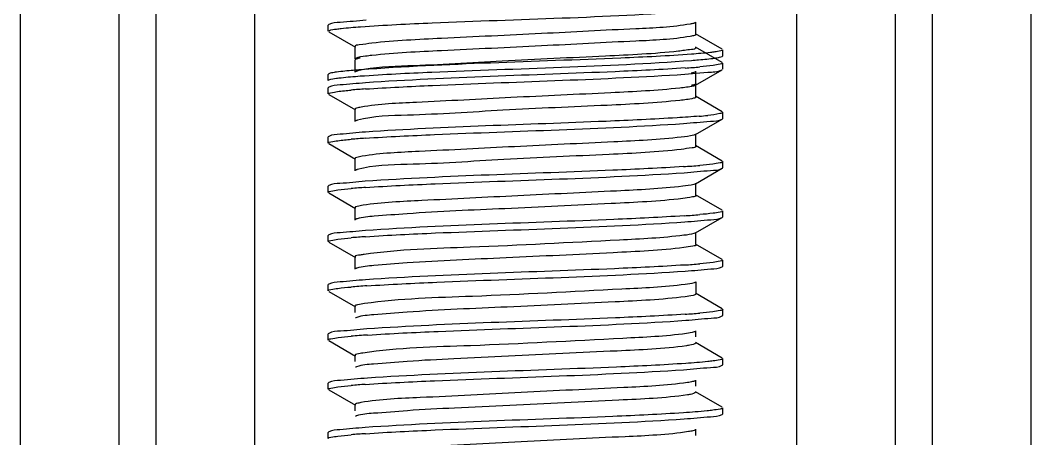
# Model space of a CAD drawing. Extents: x -427546 to -314919, y 698702 to 968782.
# Drawn here: x -415004.5 to -414699.4, y 910768.4 to 910895 of the extents above; entities that cross this region are included whole.
import ezdxf

# ---------------------------------------------------------------- set-up
doc = ezdxf.new("R2010")
doc.units = 0
doc.header["$LTSCALE"] = 1000
doc.header["$MEASUREMENT"] = 0
doc.layers.get('0').update_dxf_attribs({"linetype": 'CONTINUOUS'})

msp = doc.modelspace()

# ---------------------------------------------------------------- linework, layer by layer
at = {"linetype": 'CONTINUOUS'}
for p, q in [((-415004.48, 912764.98), (-415004.48, 909801.84)), ((-414974.72, 912764.98), (-414974.72, 909801.84)), ((-414963.55, 912764.98), (-414963.55, 909801.84)), ((-414933.79, 912764.98), (-414933.79, 909801.84)), ((-414770.08, 912764.98), (-414770.08, 909801.84)), ((-414740.31, 912764.98), (-414740.31, 909801.84)), ((-414729.15, 912764.98), (-414729.15, 909801.84)), ((-414699.38, 912764.98), (-414699.38, 909801.84)), ((-414911.32, 910893.65), (-414911.46, 910893.49)), ((-414911.46, 910891.63), (-414911.46, 910893.49)), ((-414911.46, 910891.63), (-414911.46, 910893.49)), ((-414800.46, 910890.7), (-414800.46, 910894.42)), ((-414911.32, 910891.46), (-414903.25, 910886.79)), ((-414792.54, 910886.21), (-414800.62, 910890.88)), ((-414903.41, 910886.98), (-414903.41, 910883.25)), ((-414792.54, 910882.17), (-414800.62, 910886.85)), ((-414792.54, 910884.02), (-414792.4, 910884.18)), ((-414792.4, 910884.18), (-414792.4, 910886.04)), ((-414792.4, 910884.18), (-414792.4, 910886.04)), ((-414903.41, 910882.94), (-414903.41, 910879.22)), ((-414792.4, 910880.15), (-414792.4, 910882.01)), ((-414792.4, 910880.15), (-414792.4, 910882.01)), ((-414911.32, 910878.77), (-414911.46, 910878.6)), ((-414911.46, 910876.74), (-414911.46, 910878.6)), ((-414911.46, 910876.74), (-414911.46, 910878.6)), ((-414800.62, 910875.31), (-414792.54, 910879.99)), ((-414800.46, 910875.81), (-414800.46, 910879.53)), ((-414792.64, 910879.94), (-414792.54, 910879.99)), ((-414911.32, 910874.73), (-414911.46, 910874.57)), ((-414911.46, 910872.71), (-414911.46, 910874.57)), ((-414911.46, 910872.71), (-414911.46, 910874.57)), ((-414800.62, 910875.31), (-414800.67, 910875.28)), ((-414800.46, 910871.78), (-414800.46, 910875.5)), ((-414911.32, 910872.54), (-414903.25, 910867.87)), ((-414800.46, 910871.78), (-414800.67, 910871.56)), ((-414792.54, 910867.29), (-414800.62, 910871.97)), ((-414903.41, 910868.06), (-414903.41, 910864.34)), ((-414792.4, 910865.27), (-414792.4, 910867.13)), ((-414792.4, 910865.27), (-414792.4, 910867.13)), ((-414800.62, 910860.43), (-414792.54, 910865.1)), ((-414792.54, 910865.1), (-414792.4, 910865.27)), ((-414911.32, 910859.85), (-414911.46, 910859.69)), ((-414911.46, 910857.82), (-414911.46, 910859.69)), ((-414911.46, 910857.82), (-414911.46, 910859.69)), ((-414800.46, 910856.89), (-414800.46, 910860.62)), ((-414911.32, 910857.66), (-414903.25, 910852.99)), ((-414792.54, 910852.41), (-414800.62, 910857.08)), ((-414903.41, 910853.17), (-414903.41, 910849.45)), ((-414800.62, 910845.54), (-414792.54, 910850.22)), ((-414792.54, 910850.22), (-414792.4, 910850.38)), ((-414792.4, 910850.38), (-414792.4, 910852.24)), ((-414792.4, 910850.38), (-414792.4, 910852.24)), ((-414911.32, 910844.97), (-414911.46, 910844.8)), ((-414911.46, 910842.94), (-414911.46, 910844.8)), ((-414911.46, 910842.94), (-414911.46, 910844.8)), ((-414800.46, 910842.01), (-414800.46, 910845.73)), ((-414911.32, 910842.78), (-414903.25, 910838.1)), ((-414792.54, 910837.52), (-414800.62, 910842.2)), ((-414903.41, 910838.29), (-414903.41, 910834.57)), ((-414800.62, 910830.66), (-414792.54, 910835.34)), ((-414792.54, 910835.34), (-414792.4, 910835.5)), ((-414792.4, 910835.5), (-414792.4, 910837.36)), ((-414792.4, 910835.5), (-414792.4, 910837.36)), ((-414911.32, 910830.08), (-414911.46, 910829.92)), ((-414911.46, 910828.06), (-414911.46, 910829.92)), ((-414911.46, 910828.06), (-414911.46, 910829.92)), ((-414800.46, 910827.13), (-414800.46, 910830.85)), ((-414911.32, 910827.9), (-414903.25, 910823.22)), ((-414792.54, 910822.64), (-414800.62, 910827.32)), ((-414903.41, 910823.41), (-414903.41, 910819.69)), ((-414792.54, 910820.45), (-414792.4, 910820.62)), ((-414792.4, 910820.62), (-414792.4, 910822.48)), ((-414792.4, 910820.62), (-414792.4, 910822.48)), ((-414911.32, 910815.2), (-414911.46, 910815.04)), ((-414911.46, 910813.18), (-414911.46, 910815.04)), ((-414911.46, 910813.18), (-414911.46, 910815.04)), ((-414800.46, 910815.94), (-414800.46, 910812.22)), ((-414911.32, 910813.01), (-414903.25, 910808.34)), ((-414792.54, 910807.76), (-414800.62, 910812.43)), ((-414903.41, 910808.52), (-414903.41, 910806.65)), ((-414792.4, 910805.73), (-414792.4, 910807.59)), ((-414792.4, 910805.73), (-414792.4, 910807.59)), ((-414903.17, 910805.03), (-414903.24, 910804.99)), ((-414902.88, 910805.14), (-414903.17, 910805.03)), ((-414792.54, 910805.57), (-414792.4, 910805.73)), ((-414911.32, 910800.32), (-414911.46, 910800.15)), ((-414911.46, 910798.29), (-414911.46, 910800.15)), ((-414911.46, 910798.29), (-414911.46, 910800.15)), ((-414800.46, 910799.22), (-414800.46, 910801.08)), ((-414911.32, 910798.13), (-414903.25, 910793.45)), ((-414792.54, 910792.87), (-414800.62, 910797.55)), ((-414903.41, 910793.64), (-414903.41, 910791.78)), ((-414792.4, 910790.85), (-414792.4, 910792.71)), ((-414792.4, 910790.85), (-414792.4, 910792.71)), ((-414903.18, 910790.15), (-414903.24, 910790.11)), ((-414902.92, 910790.25), (-414903.18, 910790.15)), ((-414792.54, 910790.69), (-414792.4, 910790.85)), ((-414800.46, 910784.35), (-414800.46, 910786.2)), ((-414911.32, 910785.43), (-414911.46, 910785.27)), ((-414911.46, 910783.41), (-414911.46, 910785.27)), ((-414911.46, 910783.41), (-414911.46, 910785.27)), ((-414911.32, 910783.25), (-414903.25, 910778.57)), ((-414792.54, 910777.99), (-414800.62, 910782.67)), ((-414903.41, 910778.76), (-414903.41, 910776.9)), ((-414792.4, 910775.97), (-414792.4, 910777.83)), ((-414792.4, 910775.97), (-414792.4, 910777.83)), ((-414902.95, 910775.35), (-414903.25, 910775.23)), ((-414792.54, 910775.81), (-414792.4, 910775.97)), ((-414800.46, 910769.47), (-414800.46, 910771.32)), ((-414911.32, 910770.55), (-414911.46, 910770.39)), ((-414911.46, 910768.53), (-414911.46, 910770.39)), ((-414911.46, 910768.53), (-414911.46, 910770.39))]:
    msp.add_line(p, q, dxfattribs=at)
for centre, radius, start, end in [((-414820.83, 911136.99), 257.04, 273.8184, 274.8056), ((-414883.21, 910619.97), 254.79, 93.8401, 94.808), ((-414810.16, 910994.72), 129.2, 274.7435, 275.8811), ((-414883.22, 910605.18), 254.69, 93.846, 94.8037), ((-414821.54, 911116.14), 265.98, 273.7257, 274.8047), ((-414883.14, 910589.26), 255.74, 93.8348, 94.8035), ((-414821.26, 911097.8), 262.51, 273.7603, 274.8059), ((-414883.1, 910573.82), 256.29, 93.8289, 94.8034), ((-414821.02, 911079.84), 259.42, 273.7925, 274.8061), ((-414882.66, 910553.45), 261.8, 93.7677, 94.8057), ((-414821.07, 911062.56), 257.04, 273.8662, 274.8539), ((-414882.31, 910534.2), 266.17, 93.7244, 94.8042), ((-414883.23, 910530.81), 254.65, 93.8464, 94.8037), ((-414883.14, 910514.87), 255.7, 93.8351, 94.8035)]:
    msp.add_arc(centre, radius, start, end, dxfattribs=at)
for points, knots in [([(-414901.72, 910893), (-414894.51, 910893.52), (-414861.2, 910895.14), (-414827.83, 910895.8), (-414801.78, 910897.72)], [0, 0, 0, 0, 0.21664, 1, 1, 1, 1]), ([(-414900.03, 910894.98), (-414902.65, 910894.8), (-414906.31, 910894.3), (-414910.3, 910894.23), (-414911.32, 910893.65)], [0, 0, 0, 0, 0.690599, 1, 1, 1, 1]), ([(-414908.97, 910892.31), (-414908.51, 910892.38), (-414906.1, 910892.67), (-414903.67, 910892.86), (-414901.72, 910893)], [0, 0, 0, 0, 0.191577, 1, 1, 1, 1]), ([(-414802.17, 910893.8), (-414807.6, 910892.83), (-414822.66, 910892.24), (-414847.67, 910890.83), (-414874.26, 910889.65), (-414891.35, 910888.78), (-414898.35, 910888.03)], [0, 0, 0, 0, 0.17175, 0.467319, 0.780864, 1, 1, 1, 1]), ([(-414800.62, 910894.23), (-414800.8, 910894.13), (-414801.32, 910893.97), (-414801.84, 910893.86), (-414802.17, 910893.8)], [0, 0, 0, 0, 0.378304, 1, 1, 1, 1]), ([(-414911.46, 910891.63), (-414911.46, 910891.7), (-414910.57, 910892.26), (-414909.76, 910892.2), (-414908.97, 910892.31)], [0, 0, 0, 0, 0.088697, 1, 1, 1, 1]), ([(-414802.17, 910890.08), (-414807.6, 910889.11), (-414822.66, 910888.52), (-414847.67, 910887.11), (-414874.26, 910885.93), (-414891.35, 910885.06), (-414898.35, 910884.31)], [0, 0, 0, 0, 0.17175, 0.467319, 0.780864, 1, 1, 1, 1]), ([(-414800.46, 910890.7), (-414800.46, 910890.52), (-414801.25, 910890.27), (-414801.74, 910890.16), (-414802.17, 910890.08)], [0, 0, 0, 0, 0.286254, 1, 1, 1, 1]), ([(-414898.35, 910888.03), (-414899.62, 910887.9), (-414900.82, 910887.53), (-414903.41, 910887.44), (-414903.41, 910886.98)], [0, 0, 0, 0, 0.733425, 1, 1, 1, 1]), ([(-414800.46, 910886.66), (-414800.45, 910886.18), (-414803.19, 910886.11), (-414804.44, 910885.71), (-414805.77, 910885.57)], [0, 0, 0, 0, 0.266085, 1, 1, 1, 1]), ([(-414898.35, 910884.31), (-414898.97, 910884.25), (-414900.59, 910884.01), (-414902.35, 910883.96), (-414903.25, 910883.44)], [0, 0, 0, 0, 0.373138, 1, 1, 1, 1]), ([(-414805.77, 910885.57), (-414813.1, 910884.81), (-414830.84, 910883.91), (-414858.12, 910882.79), (-414882.92, 910881.11), (-414897.64, 910880.89), (-414902.54, 910879.66)], [0, 0, 0, 0, 0.227857, 0.549507, 0.843778, 1, 1, 1, 1]), ([(-414801.78, 910884.7), (-414808.91, 910884.17), (-414842.22, 910882.54), (-414875.58, 910881.87), (-414901.72, 910879.98)], [0, 0, 0, 0, 0.214363, 1, 1, 1, 1]), ([(-414794.79, 910885.37), (-414795.23, 910885.31), (-414797.56, 910885.02), (-414799.89, 910884.84), (-414801.78, 910884.7)], [0, 0, 0, 0, 0.191294, 1, 1, 1, 1]), ([(-414794.8, 910883.51), (-414794.31, 910883.58), (-414793.55, 910883.71), (-414792.78, 910883.88), (-414792.54, 910884.02)], [0, 0, 0, 0, 0.642865, 1, 1, 1, 1]), ([(-414792.4, 910886.04), (-414792.4, 910885.82), (-414793.57, 910885.62), (-414794.19, 910885.46), (-414794.79, 910885.37)], [0, 0, 0, 0, 0.274675, 1, 1, 1, 1]), ([(-414901.84, 910883.53), (-414902.24, 910883.45), (-414902.69, 910883.35), (-414903.41, 910883.1), (-414903.41, 910882.94)], [0, 0, 0, 0, 0.711183, 1, 1, 1, 1]), ([(-414901.84, 910878.11), (-414894.65, 910878.63), (-414861.31, 910880.26), (-414827.92, 910880.91), (-414801.82, 910882.83)], [0, 0, 0, 0, 0.216028, 1, 1, 1, 1]), ([(-414801.82, 910882.83), (-414801.1, 910882.89), (-414798.75, 910883.07), (-414796.41, 910883.28), (-414794.8, 910883.51)], [0, 0, 0, 0, 0.307523, 1, 1, 1, 1]), ([(-414792.4, 910882.01), (-414792.4, 910881.74), (-414793.82, 910881.56), (-414794.54, 910881.37), (-414795.26, 910881.27)], [0, 0, 0, 0, 0.271575, 1, 1, 1, 1]), ([(-414908.97, 910879.29), (-414909.48, 910879.22), (-414910.27, 910879.08), (-414911.07, 910878.91), (-414911.32, 910878.77)], [0, 0, 0, 0, 0.644494, 1, 1, 1, 1]), ([(-414909, 910877.43), (-414908.54, 910877.49), (-414906.16, 910877.78), (-414903.77, 910877.97), (-414901.84, 910878.11)], [0, 0, 0, 0, 0.191564, 1, 1, 1, 1]), ([(-414901.72, 910879.98), (-414902.46, 910879.92), (-414904.88, 910879.74), (-414907.3, 910879.52), (-414908.97, 910879.29)], [0, 0, 0, 0, 0.307193, 1, 1, 1, 1]), ([(-414902.54, 910879.66), (-414902.68, 910879.62), (-414902.92, 910879.55), (-414903.15, 910879.46), (-414903.24, 910879.41)], [0, 0, 0, 0, 0.587412, 1, 1, 1, 1]), ([(-414900.27, 910874.18), (-414893.53, 910874.64), (-414862.16, 910876.16), (-414830.76, 910876.98), (-414806.17, 910878.51)], [0, 0, 0, 0, 0.215245, 1, 1, 1, 1]), ([(-414803.71, 910880.53), (-414810.76, 910880.05), (-414842.93, 910878.5), (-414875.13, 910877.75), (-414900.21, 910876.05)], [0, 0, 0, 0, 0.219473, 1, 1, 1, 1]), ([(-414806.17, 910878.51), (-414803.08, 910878.7), (-414798.64, 910879.2), (-414793.97, 910879.35), (-414792.64, 910879.94)], [0, 0, 0, 0, 0.681451, 1, 1, 1, 1]), ([(-414800.62, 910879.35), (-414800.77, 910879.26), (-414801.21, 910879.12), (-414801.65, 910879.02), (-414801.92, 910878.97)], [0, 0, 0, 0, 0.385895, 1, 1, 1, 1]), ([(-414911.46, 910876.74), (-414911.46, 910876.82), (-414910.59, 910877.37), (-414909.78, 910877.32), (-414909, 910877.43)], [0, 0, 0, 0, 0.088945, 1, 1, 1, 1]), ([(-414900.21, 910876.05), (-414902.78, 910875.87), (-414906.39, 910875.37), (-414910.32, 910875.31), (-414911.32, 910874.73)], [0, 0, 0, 0, 0.690338, 1, 1, 1, 1]), ([(-414805.32, 910874.46), (-414812.26, 910873.71), (-414829.28, 910872.85), (-414855.81, 910871.65), (-414880.91, 910870.26), (-414896.07, 910869.65), (-414901.58, 910868.69)], [0, 0, 0, 0, 0.216982, 0.529712, 0.826099, 1, 1, 1, 1]), ([(-414800.67, 910875.28), (-414800.85, 910875.19), (-414802.39, 910874.76), (-414803.96, 910874.61), (-414805.32, 910874.46)], [0, 0, 0, 0, 0.133347, 1, 1, 1, 1]), ([(-414800.46, 910875.81), (-414800.46, 910875.66), (-414801.12, 910875.42), (-414801.55, 910875.32), (-414801.92, 910875.25)], [0, 0, 0, 0, 0.290879, 1, 1, 1, 1]), ([(-414911.46, 910872.71), (-414911.46, 910872.97), (-414910.07, 910873.15), (-414909.37, 910873.34), (-414908.67, 910873.44)], [0, 0, 0, 0, 0.271891, 1, 1, 1, 1]), ([(-414800.67, 910871.56), (-414800.85, 910871.47), (-414802.39, 910871.04), (-414803.96, 910870.89), (-414805.32, 910870.74)], [0, 0, 0, 0, 0.133347, 1, 1, 1, 1]), ([(-414901.58, 910868.69), (-414902.04, 910868.61), (-414902.55, 910868.49), (-414903.41, 910868.24), (-414903.41, 910868.06)], [0, 0, 0, 0, 0.715447, 1, 1, 1, 1]), ([(-414805.32, 910870.74), (-414812.61, 910869.95), (-414830.43, 910869.05), (-414857.9, 910867.94), (-414882.9, 910866.18), (-414897.76, 910866.05), (-414902.64, 910864.75)], [0, 0, 0, 0, 0.225438, 0.548607, 0.844824, 1, 1, 1, 1]), ([(-414806.17, 910865.48), (-414813.31, 910865.04), (-414844.68, 910863.56), (-414876.09, 910862.81), (-414900.27, 910861.16)], [0, 0, 0, 0, 0.227972, 1, 1, 1, 1]), ([(-414792.64, 910866.91), (-414792.83, 910866.83), (-414794.24, 910866.46), (-414795.68, 910866.33), (-414796.92, 910866.2)], [0, 0, 0, 0, 0.138302, 1, 1, 1, 1]), ([(-414792.4, 910867.13), (-414792.4, 910867.09), (-414792.48, 910866.99), (-414792.58, 910866.94), (-414792.64, 910866.91)], [0, 0, 0, 0, 0.368034, 1, 1, 1, 1]), ([(-414902.64, 910864.75), (-414902.76, 910864.71), (-414902.96, 910864.65), (-414903.17, 910864.57), (-414903.24, 910864.52)], [0, 0, 0, 0, 0.580842, 1, 1, 1, 1]), ([(-414900.31, 910859.3), (-414893.34, 910859.77), (-414861.32, 910861.32), (-414829.27, 910862.08), (-414804.25, 910863.75)], [0, 0, 0, 0, 0.217913, 1, 1, 1, 1]), ([(-414804.25, 910863.75), (-414801.54, 910863.93), (-414797.74, 910864.45), (-414793.6, 910864.5), (-414792.54, 910865.1)], [0, 0, 0, 0, 0.691294, 1, 1, 1, 1]), ([(-414900.27, 910861.16), (-414902.83, 910860.99), (-414906.42, 910860.49), (-414910.32, 910860.42), (-414911.32, 910859.85)], [0, 0, 0, 0, 0.69026, 1, 1, 1, 1]), ([(-414804.89, 910859.62), (-414811.67, 910858.86), (-414828.49, 910858.01), (-414854.9, 910856.8), (-414880.21, 910855.44), (-414895.6, 910854.78), (-414901.29, 910853.86)], [0, 0, 0, 0, 0.211892, 0.522694, 0.821014, 1, 1, 1, 1]), ([(-414800.62, 910860.43), (-414800.78, 910860.33), (-414802.19, 910859.91), (-414803.64, 910859.77), (-414804.89, 910859.62)], [0, 0, 0, 0, 0.130217, 1, 1, 1, 1]), ([(-414911.46, 910857.82), (-414911.46, 910858.09), (-414910.05, 910858.27), (-414909.33, 910858.47), (-414908.61, 910858.56)], [0, 0, 0, 0, 0.271632, 1, 1, 1, 1]), ([(-414800.46, 910856.89), (-414800.45, 910856.49), (-414802.71, 910856.35), (-414803.78, 910856.03), (-414804.89, 910855.9)], [0, 0, 0, 0, 0.26802, 1, 1, 1, 1]), ([(-414901.29, 910853.86), (-414901.83, 910853.77), (-414902.4, 910853.63), (-414903.41, 910853.38), (-414903.41, 910853.17)], [0, 0, 0, 0, 0.718986, 1, 1, 1, 1]), ([(-414804.89, 910855.9), (-414812.13, 910855.08), (-414830, 910854.19), (-414857.64, 910853.08), (-414882.84, 910851.25), (-414897.86, 910851.21), (-414902.72, 910849.84)], [0, 0, 0, 0, 0.222801, 0.547327, 0.845545, 1, 1, 1, 1]), ([(-414804.25, 910850.72), (-414811.34, 910850.25), (-414843.36, 910848.72), (-414875.42, 910847.97), (-414900.31, 910846.28)], [0, 0, 0, 0, 0.221636, 1, 1, 1, 1]), ([(-414804.05, 910848.88), (-414801.38, 910849.05), (-414797.65, 910849.57), (-414793.58, 910849.63), (-414792.54, 910850.22)], [0, 0, 0, 0, 0.690984, 1, 1, 1, 1]), ([(-414792.4, 910852.24), (-414792.4, 910851.96), (-414793.88, 910851.79), (-414794.62, 910851.59), (-414795.36, 910851.49)], [0, 0, 0, 0, 0.270977, 1, 1, 1, 1]), ([(-414902.72, 910849.84), (-414902.82, 910849.81), (-414903, 910849.76), (-414903.17, 910849.68), (-414903.24, 910849.64)], [0, 0, 0, 0, 0.574878, 1, 1, 1, 1]), ([(-414900.24, 910844.42), (-414893.25, 910844.9), (-414861.18, 910846.44), (-414829.08, 910847.2), (-414804.05, 910848.88)], [0, 0, 0, 0, 0.218477, 1, 1, 1, 1]), ([(-414900.31, 910846.28), (-414902.85, 910846.1), (-414906.43, 910845.61), (-414910.33, 910845.54), (-414911.32, 910844.97)], [0, 0, 0, 0, 0.690175, 1, 1, 1, 1]), ([(-414804.48, 910844.79), (-414811.1, 910844), (-414827.72, 910843.17), (-414853.98, 910841.94), (-414879.49, 910840.62), (-414895.12, 910839.91), (-414900.99, 910839.02)], [0, 0, 0, 0, 0.206815, 0.515694, 0.81594, 1, 1, 1, 1]), ([(-414800.62, 910845.54), (-414800.77, 910845.46), (-414802.04, 910845.06), (-414803.35, 910844.92), (-414804.48, 910844.79)], [0, 0, 0, 0, 0.13294, 1, 1, 1, 1]), ([(-414911.46, 910842.94), (-414911.46, 910843.21), (-414910.04, 910843.39), (-414909.32, 910843.59), (-414908.6, 910843.68)], [0, 0, 0, 0, 0.271543, 1, 1, 1, 1]), ([(-414804.48, 910841.07), (-414811.65, 910840.22), (-414829.58, 910839.39), (-414857.3, 910837.99), (-414881.19, 910837.04), (-414896.01, 910835.82), (-414901.11, 910835.44), (-414902.78, 910834.94)], [0, 0, 0, 0, 0.21995, 0.54567, 0.845919, 0.946858, 1, 1, 1, 1]), ([(-414800.46, 910842.01), (-414800.45, 910841.64), (-414802.49, 910841.47), (-414803.47, 910841.19), (-414804.48, 910841.07)], [0, 0, 0, 0, 0.269268, 1, 1, 1, 1]), ([(-414900.99, 910839.02), (-414901.6, 910838.93), (-414902.24, 910838.77), (-414903.41, 910838.53), (-414903.41, 910838.29)], [0, 0, 0, 0, 0.721952, 1, 1, 1, 1]), ([(-414902.78, 910834.94), (-414902.87, 910834.91), (-414903.03, 910834.86), (-414903.18, 910834.79), (-414903.24, 910834.76)], [0, 0, 0, 0, 0.569475, 1, 1, 1, 1]), ([(-414804.05, 910835.85), (-414811.12, 910835.38), (-414843.18, 910833.84), (-414875.29, 910833.1), (-414900.24, 910831.4)], [0, 0, 0, 0, 0.220782, 1, 1, 1, 1]), ([(-414803.86, 910834.01), (-414801.24, 910834.18), (-414797.57, 910834.69), (-414793.56, 910834.75), (-414792.54, 910835.34)], [0, 0, 0, 0, 0.690688, 1, 1, 1, 1]), ([(-414792.4, 910837.36), (-414792.4, 910837.09), (-414793.85, 910836.91), (-414794.58, 910836.71), (-414795.32, 910836.62)], [0, 0, 0, 0, 0.271239, 1, 1, 1, 1]), ([(-414900.21, 910829.54), (-414893.19, 910830.02), (-414861.07, 910831.56), (-414828.92, 910832.32), (-414803.86, 910834.01)], [0, 0, 0, 0, 0.2189, 1, 1, 1, 1]), ([(-414911.46, 910828.06), (-414911.46, 910828.33), (-414910.03, 910828.51), (-414909.31, 910828.7), (-414908.59, 910828.8)], [0, 0, 0, 0, 0.271496, 1, 1, 1, 1]), ([(-414900.24, 910831.4), (-414902.81, 910831.22), (-414906.4, 910830.72), (-414910.32, 910830.66), (-414911.32, 910830.08)], [0, 0, 0, 0, 0.69028, 1, 1, 1, 1]), ([(-414804.09, 910829.95), (-414810.55, 910829.15), (-414832.09, 910828.12), (-414864.24, 910826.3), (-414890.06, 910825.7), (-414900.67, 910824.18)], [0, 0, 0, 0, 0.201754, 0.667715, 1, 1, 1, 1]), ([(-414800.62, 910830.66), (-414800.76, 910830.58), (-414801.89, 910830.21), (-414803.08, 910830.08), (-414804.09, 910829.95)], [0, 0, 0, 0, 0.135878, 1, 1, 1, 1]), ([(-414804.09, 910826.23), (-414811.19, 910825.35), (-414829.14, 910824.54), (-414856.99, 910823.11), (-414881.12, 910822.18), (-414896.06, 910820.93), (-414901.18, 910820.55), (-414902.84, 910820.04)], [0, 0, 0, 0, 0.216944, 0.543769, 0.846123, 0.94739, 1, 1, 1, 1]), ([(-414800.46, 910827.13), (-414800.45, 910826.79), (-414802.28, 910826.6), (-414803.18, 910826.35), (-414804.09, 910826.23)], [0, 0, 0, 0, 0.270735, 1, 1, 1, 1]), ([(-414900.67, 910824.18), (-414901.06, 910824.13), (-414901.84, 910823.91), (-414903.41, 910823.96), (-414903.41, 910823.41)], [0, 0, 0, 0, 0.421934, 1, 1, 1, 1]), ([(-414902.84, 910820.04), (-414902.91, 910820.02), (-414903.05, 910819.97), (-414903.19, 910819.91), (-414903.24, 910819.88)], [0, 0, 0, 0, 0.564588, 1, 1, 1, 1]), ([(-414803.86, 910820.98), (-414810.92, 910820.51), (-414843.04, 910818.96), (-414875.19, 910818.22), (-414900.21, 910816.52)], [0, 0, 0, 0, 0.220034, 1, 1, 1, 1]), ([(-414803.74, 910819.13), (-414801.15, 910819.3), (-414797.49, 910819.76), (-414793.57, 910819.91), (-414792.54, 910820.47)], [0, 0, 0, 0, 0.69021, 1, 1, 1, 1]), ([(-414792.4, 910822.48), (-414792.4, 910822.21), (-414793.83, 910822.03), (-414794.56, 910821.83), (-414795.28, 910821.74)], [0, 0, 0, 0, 0.271443, 1, 1, 1, 1]), ([(-414900.21, 910816.52), (-414902.78, 910816.34), (-414906.39, 910815.84), (-414910.32, 910815.78), (-414911.32, 910815.2)], [0, 0, 0, 0, 0.690334, 1, 1, 1, 1]), ([(-414899.86, 910814.68), (-414892.81, 910815.15), (-414860.77, 910816.69), (-414828.69, 910817.46), (-414803.74, 910819.13)], [0, 0, 0, 0, 0.220426, 1, 1, 1, 1]), ([(-414911.46, 910813.18), (-414911.46, 910813.45), (-414910.01, 910813.63), (-414909.28, 910813.83), (-414908.55, 910813.92)], [0, 0, 0, 0, 0.27127, 1, 1, 1, 1]), ([(-414803.72, 910815.12), (-414810.05, 910814.29), (-414831.51, 910813.28), (-414863.74, 910811.45), (-414889.75, 910810.82), (-414900.52, 910809.32)], [0, 0, 0, 0, 0.197543, 0.663489, 1, 1, 1, 1]), ([(-414800.62, 910815.78), (-414800.75, 910815.7), (-414801.76, 910815.36), (-414802.81, 910815.24), (-414803.72, 910815.12)], [0, 0, 0, 0, 0.139149, 1, 1, 1, 1]), ([(-414803.72, 910811.4), (-414810.74, 910810.47), (-414828.7, 910809.69), (-414856.66, 910808.23), (-414881.02, 910807.31), (-414896.09, 910806.03), (-414901.24, 910805.67), (-414902.88, 910805.14)], [0, 0, 0, 0, 0.213782, 0.541615, 0.846127, 0.947805, 1, 1, 1, 1]), ([(-414800.46, 910812.22), (-414800.53, 910811.91), (-414802.02, 910811.75), (-414802.92, 910811.5), (-414803.72, 910811.4)], [0, 0, 0, 0, 0.283505, 1, 1, 1, 1]), ([(-414900.52, 910809.32), (-414901.25, 910809.22), (-414901.99, 910809.03), (-414903.41, 910808.8), (-414903.41, 910808.52)], [0, 0, 0, 0, 0.725422, 1, 1, 1, 1]), ([(-414792.4, 910807.59), (-414792.4, 910807.31), (-414793.86, 910807.11), (-414794.61, 910806.94), (-414795.35, 910806.85)], [0, 0, 0, 0, 0.273218, 1, 1, 1, 1]), ([(-414803.74, 910806.11), (-414810.75, 910805.63), (-414842.79, 910804.1), (-414874.86, 910803.33), (-414899.86, 910801.66)], [0, 0, 0, 0, 0.218989, 1, 1, 1, 1]), ([(-414899.6, 910799.81), (-414892.51, 910800.28), (-414860.5, 910801.82), (-414828.45, 910802.56), (-414803.56, 910804.26)], [0, 0, 0, 0, 0.22166, 1, 1, 1, 1]), ([(-414803.56, 910804.26), (-414801.01, 910804.43), (-414797.43, 910804.93), (-414793.54, 910805), (-414792.54, 910805.57)], [0, 0, 0, 0, 0.690165, 1, 1, 1, 1]), ([(-414899.86, 910801.66), (-414902.51, 910801.48), (-414906.23, 910800.96), (-414910.29, 910800.91), (-414911.32, 910800.32)], [0, 0, 0, 0, 0.690918, 1, 1, 1, 1]), ([(-414911.46, 910798.29), (-414911.46, 910798.57), (-414909.98, 910798.74), (-414909.24, 910798.95), (-414908.49, 910799.04)], [0, 0, 0, 0, 0.270941, 1, 1, 1, 1]), ([(-414803.37, 910800.28), (-414809.71, 910799.4), (-414831.49, 910798.43), (-414863.99, 910796.47), (-414890.3, 910796.01), (-414901.03, 910794.36)], [0, 0, 0, 0, 0.196293, 0.667285, 1, 1, 1, 1]), ([(-414800.62, 910800.89), (-414800.74, 910800.83), (-414801.63, 910800.51), (-414802.57, 910800.39), (-414803.37, 910800.28)], [0, 0, 0, 0, 0.142507, 1, 1, 1, 1]), ([(-414803.37, 910796.56), (-414810.3, 910795.6), (-414828.25, 910794.84), (-414851.64, 910793.66), (-414872.75, 910792.66), (-414886.36, 910792), (-414896.1, 910791.14), (-414901.28, 910790.79), (-414902.92, 910790.25)], [0, 0, 0, 0, 0.210475, 0.53923, 0.704492, 0.84595, 0.948117, 1, 1, 1, 1]), ([(-414800.62, 910797.55), (-414800.2, 910797.31), (-414802.26, 910796.63), (-414802.86, 910796.63), (-414803.37, 910796.56)], [0, 0, 0, 0, 0.48462, 1, 1, 1, 1]), ([(-414901.03, 910794.36), (-414901.63, 910794.27), (-414902.26, 910794.12), (-414903.41, 910793.88), (-414903.41, 910793.64)], [0, 0, 0, 0, 0.721664, 1, 1, 1, 1]), ([(-414792.4, 910792.71), (-414792.4, 910792.44), (-414793.82, 910792.26), (-414794.54, 910792.07), (-414795.25, 910791.98)], [0, 0, 0, 0, 0.271633, 1, 1, 1, 1]), ([(-414900.31, 910784.88), (-414893.34, 910785.36), (-414861.33, 910786.9), (-414829.27, 910787.67), (-414804.26, 910789.33)], [0, 0, 0, 0, 0.217894, 1, 1, 1, 1]), ([(-414803.56, 910791.24), (-414810.53, 910790.76), (-414842.54, 910789.22), (-414874.59, 910788.45), (-414899.6, 910786.79)], [0, 0, 0, 0, 0.21791, 1, 1, 1, 1]), ([(-414804.26, 910789.33), (-414801.55, 910789.51), (-414797.75, 910790.04), (-414793.6, 910790.08), (-414792.54, 910790.69)], [0, 0, 0, 0, 0.691292, 1, 1, 1, 1]), ([(-414795.25, 910791.98), (-414795.78, 910791.91), (-414798.54, 910791.59), (-414801.32, 910791.39), (-414803.56, 910791.24)], [0, 0, 0, 0, 0.191746, 1, 1, 1, 1]), ([(-414899.6, 910786.79), (-414902.32, 910786.61), (-414906.12, 910786.08), (-414910.27, 910786.04), (-414911.32, 910785.43)], [0, 0, 0, 0, 0.691306, 1, 1, 1, 1]), ([(-414800.62, 910786.01), (-414800.88, 910785.86), (-414801.7, 910785.67), (-414802.51, 910785.52), (-414803.03, 910785.45)], [0, 0, 0, 0, 0.360492, 1, 1, 1, 1]), ([(-414911.46, 910783.41), (-414911.46, 910783.68), (-414910.05, 910783.86), (-414909.33, 910784.05), (-414908.61, 910784.15)], [0, 0, 0, 0, 0.271635, 1, 1, 1, 1]), ([(-414803.03, 910785.45), (-414809.4, 910784.51), (-414826.2, 910783.78), (-414853.09, 910782.45), (-414879.5, 910781.02), (-414895.7, 910780.42), (-414901.6, 910779.39)], [0, 0, 0, 0, 0.195608, 0.509578, 0.818222, 1, 1, 1, 1]), ([(-414803.03, 910781.73), (-414809.87, 910780.72), (-414827.81, 910780), (-414851.24, 910778.79), (-414872.53, 910777.78), (-414886.28, 910777.12), (-414896.1, 910776.24), (-414901.32, 910775.92), (-414902.95, 910775.35)], [0, 0, 0, 0, 0.207037, 0.536641, 0.703085, 0.845616, 0.94834, 1, 1, 1, 1]), ([(-414800.62, 910782.67), (-414800.25, 910782.46), (-414802.03, 910781.77), (-414802.58, 910781.79), (-414803.03, 910781.73)], [0, 0, 0, 0, 0.481431, 1, 1, 1, 1]), ([(-414901.6, 910779.39), (-414902.05, 910779.31), (-414902.56, 910779.19), (-414903.41, 910778.94), (-414903.41, 910778.76)], [0, 0, 0, 0, 0.715451, 1, 1, 1, 1]), ([(-414795.37, 910777.08), (-414795.93, 910777.01), (-414798.89, 910776.68), (-414801.86, 910776.47), (-414804.26, 910776.31)], [0, 0, 0, 0, 0.191058, 1, 1, 1, 1]), ([(-414792.4, 910777.83), (-414792.4, 910777.55), (-414793.88, 910777.38), (-414794.62, 910777.17), (-414795.37, 910777.08)], [0, 0, 0, 0, 0.270968, 1, 1, 1, 1]), ([(-414804.26, 910776.31), (-414811.35, 910775.84), (-414843.37, 910774.3), (-414875.42, 910773.56), (-414900.31, 910771.86)], [0, 0, 0, 0, 0.221664, 1, 1, 1, 1]), ([(-414900.24, 910770), (-414893.25, 910770.48), (-414861.19, 910772.03), (-414829.08, 910772.79), (-414804.06, 910774.46)], [0, 0, 0, 0, 0.218459, 1, 1, 1, 1]), ([(-414804.06, 910774.46), (-414801.39, 910774.64), (-414797.65, 910775.16), (-414793.58, 910775.21), (-414792.54, 910775.81)], [0, 0, 0, 0, 0.690982, 1, 1, 1, 1]), ([(-414900.31, 910771.86), (-414902.86, 910771.69), (-414906.43, 910771.19), (-414910.33, 910771.12), (-414911.32, 910770.55)], [0, 0, 0, 0, 0.690172, 1, 1, 1, 1]), ([(-414800.62, 910771.13), (-414800.85, 910771), (-414801.56, 910770.82), (-414802.27, 910770.68), (-414802.72, 910770.61)], [0, 0, 0, 0, 0.365978, 1, 1, 1, 1]), ([(-414911.46, 910768.53), (-414911.46, 910768.8), (-414910.04, 910768.98), (-414909.32, 910769.17), (-414908.6, 910769.26)], [0, 0, 0, 0, 0.271546, 1, 1, 1, 1]), ([(-414802.72, 910770.61), (-414809.04, 910769.62), (-414825.95, 910768.93), (-414853.07, 910767.58), (-414879.7, 910766.09), (-414896.01, 910765.56), (-414901.85, 910764.46)], [0, 0, 0, 0, 0.193342, 0.50965, 0.820575, 1, 1, 1, 1])]:
    msp.add_open_spline(points, degree=3, knots=knots, dxfattribs=at)
for points in [[(-414795.26, 910881.27), (-414796.6, 910881.1), (-414797.95, 910880.97), (-414799.3, 910880.86)], [(-414908.67, 910873.44), (-414907.3, 910873.62), (-414905.94, 910873.74), (-414904.57, 910873.86)], [(-414799.48, 910865.96), (-414801.7, 910865.77), (-414803.94, 910865.62), (-414806.17, 910865.48)], [(-414908.61, 910858.56), (-414907.26, 910858.74), (-414905.91, 910858.86), (-414904.55, 910858.98)], [(-414795.36, 910851.49), (-414796.66, 910851.33), (-414797.96, 910851.21), (-414799.26, 910851.1)], [(-414908.6, 910843.68), (-414907.25, 910843.85), (-414905.9, 910843.98), (-414904.55, 910844.09)], [(-414795.32, 910836.62), (-414796.63, 910836.45), (-414797.95, 910836.32), (-414799.27, 910836.21)], [(-414908.59, 910828.8), (-414907.25, 910828.97), (-414905.9, 910829.1), (-414904.56, 910829.21)], [(-414795.28, 910821.74), (-414796.61, 910821.57), (-414797.95, 910821.44), (-414799.28, 910821.33)], [(-414908.55, 910813.92), (-414907.23, 910814.09), (-414905.91, 910814.21), (-414904.59, 910814.33)], [(-414795.35, 910806.85), (-414796.67, 910806.68), (-414798, 910806.56), (-414799.32, 910806.45)], [(-414908.49, 910799.04), (-414907.2, 910799.21), (-414905.9, 910799.33), (-414904.6, 910799.44)], [(-414908.61, 910784.15), (-414907.26, 910784.32), (-414905.91, 910784.45), (-414904.55, 910784.56)], [(-414908.6, 910769.26), (-414907.25, 910769.44), (-414905.9, 910769.56), (-414904.55, 910769.68)]]:
    msp.add_open_spline(points, degree=3, dxfattribs=at)

doc.saveas('drawing.dxf')
